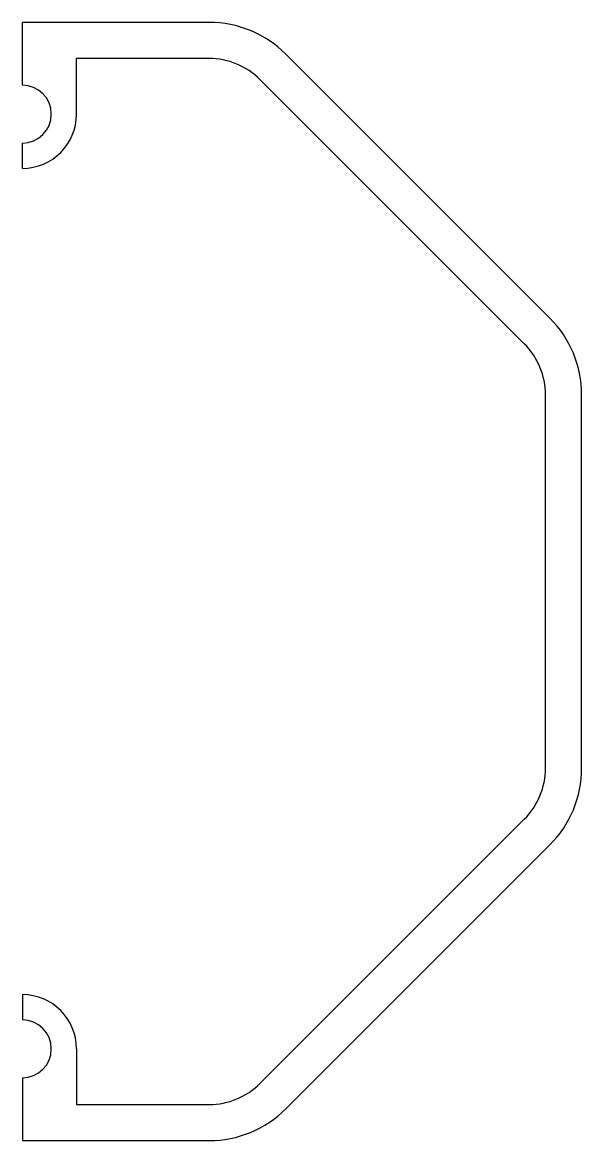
# Model space of a CAD drawing. Extents: x 0 to 30.9, y -30.9 to 30.9.
import ezdxf

# ---------------------------------------------------------------- set-up
doc = ezdxf.new("R2010")
doc.units = 0
doc.layers.add('VISIBLE', color=7, linetype='CONTINUOUS')

msp = doc.modelspace()

# ---------------------------------------------------------------- linework, layer by layer
at = {"layer": 'VISIBLE'}
for p, q in [((0, 27.465), (0, 30.945)), ((10.332, 30.945), (0, 30.945)), ((29.187, 14.575), (14.575, 29.187)), ((3, 25.865), (3, 28.945)), ((10.332, 28.945), (3, 28.945)), ((27.773, 13.161), (13.161, 27.773)), ((0, 22.865), (0, 24.265)), ((28.945, -10.332), (28.945, 10.332)), ((30.945, -10.332), (30.945, 10.332)), ((13.161, -27.773), (27.773, -13.161)), ((14.575, -29.187), (29.187, -14.575)), ((0, -22.865), (0, -24.265)), ((3, -25.865), (3, -28.945)), ((0, -27.465), (0, -30.945)), ((3, -28.945), (10.332, -28.945)), ((0, -30.945), (10.332, -30.945))]:
    msp.add_line(p, q, dxfattribs=at)
for centre, radius, start, end in [((10.332, 24.945), 6, 45, 90), ((10.332, 24.945), 4, 45, 90), ((0, 25.865), 1.6, 270, 90), ((0, 25.865), 3, 270, 0), ((24.945, 10.332), 6, 0, 45), ((24.945, 10.332), 4, 0, 45), ((24.945, -10.332), 4, 315, 0), ((24.945, -10.332), 6, 315, 0), ((0, -25.865), 3, 0, 90), ((0, -25.865), 1.6, 270, 90), ((10.332, -24.945), 4, 270, 315), ((10.332, -24.945), 6, 270, 315)]:
    msp.add_arc(centre, radius, start, end, dxfattribs=at)

doc.saveas('drawing.dxf')
